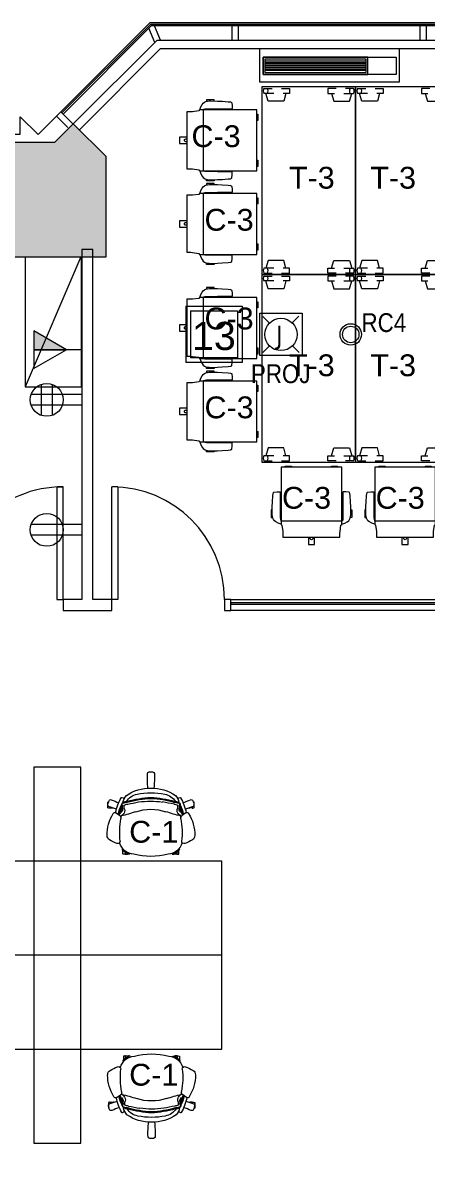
# Model space of a CAD drawing. Header units: inches. Extents: x 1 to 3921, y -2183 to 193.
# Drawn here: x 1589.4 to 1718.5, y -1178.5 to -814.8 of the extents above; entities that cross this region are included whole.
import ezdxf

# ---------------------------------------------------------------- set-up
doc = ezdxf.new("R2010")
doc.units = ezdxf.units.IN
doc.header["$MEASUREMENT"] = 0
for name, color, linetype, lineweight in [('8260 Willow Oaks_dwg _2_', 8, 'Continuous', 9), ('A-ANNO-NOTE', 131, 'Continuous', 20), ('A-COLS', 52, 'Continuous', 13), ('A-DOOR', 31, 'Continuous', 9), ('A-DOOR-FRAM', 31, 'Continuous', 9), ('A-FURN-NEW', 7, 'Continuous', 9), ('A-FURN-P-SEAT', 7, 'Continuous', 9), ('A-FURN-P-TABLE', 7, 'Continuous', 9), ('A-FURN-TAGS', 7, 'Continuous', 9), ('A-GLAZ', 151, 'Continuous', 9), ('AFUFU-2D-CH', 7, 'Continuous', 9), ('Cougaar_Furn Plan_V01_1_dwg', 8, 'Continuous', 9), ('E-ELEC-FIXT-IDEN', 2, 'Continuous', 9), ('E-FURN-EXISTING', 7, 'Continuous', 9), ('I-WALL', 2, 'Continuous', 9), ('LEVEL 07 BB', 7, 'Continuous', 9)]:
    doc.layers.add(name, color=color, linetype=linetype, lineweight=lineweight)
doc.styles.add('Arial', font='arial.ttf', dxfattribs={"height": 6.966241})
doc.styles.add('Arial_7', font='arial.ttf', dxfattribs={"height": 9})
doc.styles.add('Arial_9', font='arial.ttf', dxfattribs={"width": 0.85, "height": 6})
doc.styles.add('Tahoma', font='tahoma.ttf', dxfattribs={"height": 6})

# ---------------------------------------------------------------- blocks, each defined once
blk = doc.blocks.new('Cougaar_Furn Plan_V01_1_dwg_task chr-2613224-New Construction - Tel_Data_Elec Plan')
at = {"layer": 'AFUFU-2D-CH'}
for p, q in [((-11.38, 1.54), (-10.18, 0.68)), ((-9.82, 2.01), (-9.51, 2.34)), ((9.35, 2.01), (9.03, 2.34)), ((10.9, 1.54), (9.7, 0.68)), ((-8.51, -11.02), (-8.49, -11.02)), ((8.03, -11.02), (8.02, -11.02))]:
    blk.add_line(p, q, dxfattribs=at)
at = {"layer": 'AFUFU-2D-CH', "flags": 128}
for points in [[(-13.36, 3.46), (-13.36, 3.11), (-13.4, 3.07), (-13.62, 3.07), (-13.99, 3.16), (-14.01, 3.2), (-14.01, 4.92), (-13.99, 4.96), (-13.75, 5.03)], [(12.88, 3.46), (12.88, 3.11), (12.92, 3.07), (13.14, 3.07), (13.51, 3.16), (13.53, 3.2), (13.53, 4.92), (13.51, 4.96), (13.27, 5.03)], [(-13.29, 3.43), (-13.29, 3.12), (-13.25, 3.08), (-12.62, 3.08), (-12.58, 3.12), (-12.58, 3.15)], [(-12.38, 3.07), (-12.47, 3.07), (-12.53, 3.13)], [(-10.28, 1.37), (-10.28, 1.37), (-10.28, 1.37), (-10.28, 1.37), (-10.28, 1.37)], [(-9.82, 0.15), (-9.72, 0.54), (-9.09, 1.11)], [(9.34, 0.15), (9.24, 0.54), (8.61, 1.11)], [(9.8, 1.37), (9.8, 1.37), (9.8, 1.37), (9.8, 1.37), (9.8, 1.37)], [(11.9, 3.07), (11.99, 3.07), (12.05, 3.13)], [(12.81, 3.43), (12.81, 3.12), (12.77, 3.08), (12.14, 3.08), (12.1, 3.12), (12.1, 3.15)], [(-8.51, -11.01), (-8.51, -11.67), (-8.55, -11.71), (-8.77, -11.71), (-9.14, -11.62), (-9.16, -11.58), (-9.16, -10.48)], [(8.03, -11.01), (8.03, -11.67), (8.07, -11.71), (8.29, -11.71), (8.66, -11.62), (8.68, -11.58), (8.68, -10.48)], [(-8.44, -11.05), (-8.44, -11.66), (-8.4, -11.7), (-7.77, -11.7), (-7.73, -11.66), (-7.73, -11.38)], [(-7.01, -11.4), (-7.01, -11.58), (-7.04, -11.62), (-7.4, -11.71), (-7.62, -11.71), (-7.66, -11.67), (-7.66, -11.37)], [(6.54, -11.4), (6.54, -11.58), (6.56, -11.62), (6.93, -11.71), (7.15, -11.71), (7.19, -11.67), (7.19, -11.37)], [(7.96, -11.05), (7.96, -11.66), (7.92, -11.7), (7.29, -11.7), (7.25, -11.66), (7.25, -11.38)]]:
    blk.add_lwpolyline(points, dxfattribs=at)
for points in [[(9.08, 6.42), (9.07, 6.42), (9.06, 6.42), (9.06, 6.42)], [(9.21, 6.36), (9.21, 6.36), (9.21, 6.36), (9.21, 6.36)], [(-8.17, -11.22), (-8.17, -11.22), (-8.17, -11.22), (-8.17, -11.22)], [(7.69, -11.22), (7.69, -11.22), (7.69, -11.22), (7.69, -11.22)]]:
    blk.add_lwpolyline(points, close=True, dxfattribs=at)
at = {"layer": 'AFUFU-2D-CH'}
for centre, radius, start, end in [((-0.72, 13.95), 0.658, 95.578, 168.1097), ((-0.24, 10.36), 4.28, 81.8902, 97.2976), ((0.25, 13.96), 0.648, 11.2382, 79.7345), ((38.98, 13.13), 40.36, 178.6382, 185.3084), ((-39.46, 13.13), 40.36, 354.6916, 1.3618), ((-0.77, -3.28), 12.68, 87.6181, 125.2009), ((-3.8, 2.6), 4.94, 99.7955, 149.3601), ((-0.24, -14.92), 22.82, 78.8813, 101.119), ((0.29, -3.28), 12.68, 54.7991, 92.3819), ((3.32, 2.6), 4.94, 30.6399, 80.2045), ((-13.4, 4.12), 0.59, 157.2242, 240.4539), ((-9.36, 3.43), 4.68, 155.4374, 168.707), ((-13.13, 5.26), 0.496, 59.855, 166.5947), ((-28.89, -36.81), 45.41, 66.147, 69.3645), ((3.72, -1.49), 15.54, 149.6915, 168.4725), ((2.29, -1.98), 13.31, 153.1044, 166.8211), ((105.76, -27.9), 119.68, 164.5276, 165.8431), ((-18.74, 5.09), 9.32, 341.0709, 351.256), ((-9.57, 6.27), 0.151, 78.7089, 146.2298), ((-8.66, 4.02), 0.919, 160.5621, 179.5786), ((-8.7, 3.97), 0.887, 176.4919, 199.5681), ((-9.2, 4.25), 0.348, 177.008, 257.2382), ((-9.94, 4.73), 1.74, 49.2074, 76.6764), ((-9.08, 4.06), 0.512, 103.7679, 156.5263), ((-8.74, 4.18), 0.8, 95.1355, 169.4715), ((-9.15, 3.77), 0.393, 195.1587, 255.2249), ((-9.29, 3.86), 0.0489, 354.6079, 73.9614), ((-8.37, 3.67), 0.888, 167.6517, 196.5926), ((-10.91, 15.17), 10.75, 279.1788, 286.925), ((-5.08, 4.21), 4.15, 136.3066, 171.3401), ((-11.15, 19.48), 14.69, 279.1698, 283.162), ((-6.15, 3.54), 2.63, 170.5454, 198.0009), ((-7.44, 1.4), 2.89, 93.9352, 116.7775), ((-0.21, -19.1), 25.44, 98.7194, 107.3894), ((-8.62, 4.95), 0.835, 355.7738, 15.4324), ((-0.73, -16.82), 22.82, 98.4709, 108.0048), ((-274.96, 1394.58), 1415.76, 280.88356, 281.03577), ((-0.27, -13.52), 19.65, 78.7774, 101.2226), ((-0.24, -13.23), 19.65, 78.7774, 101.2226), ((-0.1, -22.51), 27.77, 82.135, 97.9624), ((-0.3, -19.39), 25.44, 72.6106, 81.2806), ((-0.27, -19.1), 25.44, 72.6106, 81.2806), ((-9.36, -66.32), 72.51, 76.8265, 79.6201), ((6.96, 1.4), 2.89, 63.2225, 86.0648), ((8.14, 4.95), 0.835, 164.5676, 184.2262), ((10.43, 15.17), 10.75, 253.075, 260.8212), ((10.68, 19.48), 14.69, 256.838, 260.8302), ((4.6, 4.21), 4.15, 8.6599, 43.6934), ((5.67, 3.54), 2.63, 341.9991, 9.4546), ((9.46, 4.73), 1.74, 103.3236, 130.7926), ((8.26, 4.18), 0.8, 10.5285, 84.8645), ((8.6, 4.06), 0.512, 23.4737, 76.2321), ((7.89, 3.67), 0.888, 343.4074, 12.3483), ((8.81, 3.86), 0.0489, 106.0386, 185.3921), ((8.67, 3.77), 0.393, 284.7751, 344.8413), ((8.72, 4.25), 0.348, 282.7618, 2.992), ((8.18, 4.02), 0.919, 0.4214, 19.4379), ((8.22, 3.97), 0.887, 340.4319, 3.5081), ((18.26, 5.09), 9.32, 188.744, 198.9291), ((9.09, 6.28), 0.142, 32.884, 103.8399), ((-2.76, -1.98), 13.31, 13.1789, 26.8956), ((-106.24, -27.9), 119.68, 14.1569, 15.4724), ((-4.2, -1.49), 15.54, 11.5275, 30.3085), ((28.41, -36.81), 45.41, 110.6355, 113.853), ((12.65, 5.26), 0.496, 13.4053, 120.145), ((8.88, 3.43), 4.68, 11.293, 24.5626), ((12.92, 4.12), 0.59, 299.5461, 22.7758), ((-1.45, -5.56), 12.8, 147.5535, 180.6458), ((-2.82, 28.68), 27.33, 246.561, 252.045), ((-11.73, 1.12), 0.548, 50.5859, 160.5928), ((28.65, -27.27), 48.13, 143.1349, 144.1853), ((-9.13, 0.89), 1.24, 157.6746, 179.9967), ((-9.86, 1.07), 0.55, 198.8446, 209.1233), ((-2.82, 28.68), 27.33, 254.1563, 254.6871), ((-7.51, 0.39), 2.94, 145.3114, 160.6545), ((-10.78, -0.11), 0.992, 346.657, 53.2163), ((-9.86, 1.07), 0.55, 250.5254, 284.1346), ((-9.87, 2.05), 0.0616, 164.5275, 314.873), ((-10.64, 2.71), 1.36, 305.2307, 2.4509), ((-20.98, 48.46), 49.22, 283.2279, 288.8982), ((-9.96, 2.85), 0.688, 311.7569, 353.1552), ((-12.79, 2.28), 3.54, 7.9385, 21.5302), ((-9.24, 3.42), 0.023, 251.7678, 350.9393), ((-10.33, 2.31), 1.73, 315.7645, 14.0434), ((-0.24, -12.59), 15.25, 71.6442, 108.358), ((20.51, 48.46), 49.22, 251.1018, 256.7721), ((9.85, 2.31), 1.73, 165.9566, 224.2355), ((8.77, 3.42), 0.023, 189.0607, 288.2322), ((12.31, 2.28), 3.54, 158.4698, 172.0615), ((9.49, 2.85), 0.688, 186.8448, 228.2431), ((10.16, 2.71), 1.36, 177.5491, 234.7693), ((9.38, 1.07), 0.55, 255.8654, 289.4746), ((10.3, -0.11), 0.992, 126.7837, 193.343), ((9.39, 2.05), 0.0616, 225.127, 15.4725), ((-29.13, -27.27), 48.13, 35.8147, 36.8651), ((7.03, 0.39), 2.94, 19.3455, 34.6886), ((8.66, 0.89), 1.24, 0.0033, 22.3254), ((9.38, 1.07), 0.55, 330.8767, 341.1554), ((2.34, 28.68), 27.33, 287.955, 293.439), ((11.25, 1.12), 0.548, 19.4072, 129.4141), ((0.97, -5.56), 12.8, 359.3542, 32.4465), ((16.16, -4.84), 26.35, 170.1738, 185.8289), ((-16.63, -4.84), 26.35, 354.1711, 9.8262), ((-12.56, -5.7), 1.68, 180.1694, 236.6587), ((-6.61, 4.39), 13.39, 239.0957, 250.5365), ((6.13, 4.39), 13.39, 289.4635, 300.9043), ((12.08, -5.7), 1.68, 303.3413, 359.8306), ((-10.76, -7.6), 0.708, 244.223, 7.3984), ((-5.23, -6.47), 5.24, 197.6212, 264.7126), ((-8.9, -10.15), 0.418, 138.7131, 230.9357), ((-5.78, -7), 4.85, 225.875, 240.5267), ((4.75, -6.47), 5.24, 275.2874, 342.3793), ((5.3, -7), 4.85, 299.4733, 314.125), ((8.42, -10.15), 0.418, 309.0643, 41.2869), ((10.28, -7.6), 0.708, 172.6016, 295.777), ((-7.53, -10.2), 1.2, 238.2374, 259.4043), ((-7.73, -10.96), 0.417, 266.4272, 319.2262), ((-0.24, 10), 22.37, 255.8423, 284.1576), ((7.25, -10.96), 0.417, 220.7738, 273.5728), ((7.06, -10.2), 1.2, 280.5957, 301.7626)]:
    blk.add_arc(centre, radius, start, end, dxfattribs=at)
blk = doc.blocks.new('Cougaar_Furn Plan_V01_1_dwg_T-2-2613230-New Construction - Tel_Data_Elec Plan')
at = {"layer": 'A-FURN-P-TABLE'}
for p, q in [((-29.25, -0.46), (-26.65, -0.46)), ((-28.14, -2.04), (-29.25, -2.04)), ((-26.1, -2.04), (-28.15, -2.04)), ((-3.78, -2.04), (-1.73, -2.04)), ((-0.63, -0.46), (-3.23, -0.46)), ((-1.74, -2.04), (-0.63, -2.04)), ((-28.14, -57.84), (-29.25, -57.84)), ((-26.1, -57.84), (-28.15, -57.84)), ((-3.78, -57.84), (-1.73, -57.84)), ((-1.74, -57.84), (-0.63, -57.84)), ((-29.25, -59.42), (-26.65, -59.42)), ((-0.63, -59.42), (-3.23, -59.42))]:
    blk.add_line(p, q, dxfattribs=at)
at = {"layer": 'A-FURN-P-TABLE', "flags": 128}
blk.add_lwpolyline([(-29.88, 0), (-29.88, -59.88), (0, -59.88), (0, 0)], close=True, dxfattribs=at)
for points in [[(-22.23, -2.04), (-22.94, -4.53), (-27.94, -4.53), (-28.65, -2.04)], [(-23.65, -0.46), (-21.06, -0.46), (-21.06, -2.04), (-23.1, -2.04)], [(-6.23, -0.46), (-8.82, -0.46), (-8.82, -2.04), (-6.78, -2.04)], [(-7.65, -2.04), (-6.94, -4.53), (-1.94, -4.53), (-1.23, -2.04)], [(-22.23, -57.84), (-22.94, -55.35), (-27.94, -55.35), (-28.65, -57.84)], [(-23.65, -59.42), (-21.06, -59.42), (-21.06, -57.84), (-23.1, -57.84)], [(-6.23, -59.42), (-8.82, -59.42), (-8.82, -57.84), (-6.78, -57.84)], [(-7.65, -57.84), (-6.94, -55.35), (-1.94, -55.35), (-1.23, -57.84)]]:
    blk.add_lwpolyline(points, dxfattribs=at)
at = {"layer": 'A-FURN-P-TABLE'}
for centre, start, end in [((-27.87, -1.25), 150.2275, 209.7725), ((-29.52, -1.25), 330.2275, 29.7725), ((-0.36, -1.25), 150.2275, 209.7725), ((-2.01, -1.25), 330.2275, 29.7725), ((-27.87, -58.63), 150.2275, 209.7725), ((-29.52, -58.63), 330.2275, 29.7725), ((-0.36, -58.63), 150.2275, 209.7725), ((-2.01, -58.63), 330.2275, 29.7725)]:
    blk.add_arc(centre, 1.59, start, end, dxfattribs=at)
blk = doc.blocks.new('Cougaar_Furn Plan_V01_1_dwg_C-2-2613219-New Construction - Tel_Data_Elec Plan')
at = {"layer": 'A-FURN-P-SEAT'}
for p, q in [((-7.94, 8.91), (-5.9, -10.4)), ((-2.34, 9.79), (-2.3, 9.51)), ((-1.37, 9.71), (-1.35, 9.9)), ((-0.24, -10.09), (-0.26, -9.81)), ((0.69, -9.81), (0.75, -9.99))]:
    blk.add_line(p, q, dxfattribs=at)
at = {"layer": 'A-FURN-P-SEAT', "flags": 128}
for points in [[(-9.01, 8.8), (-8.75, 9.77), (-8.45, 10.56), (-8.1, 11.06), (-7.77, 11.39), (-7.37, 11.65), (-6.3, 11.96), (-5.87, 12.02), (-3.72, 12.2), (-2.14, 12.29), (-0.27, 12.36), (0.45, 12.36), (0.73, 12.3), (0.86, 12.23), (0.92, 12.15), (1.16, 11.17), (1.23, 10.29), (1.15, 10.17), (-3.45, 9.67), (-5.93, 9.39), (-6.94, 9.28), (-7.38, 9.2), (-7.88, 9.04), (-8.02, 8.91)], [(-4.76, 12.11), (-4.8, 12.46), (-7.17, 12.21), (-7.11, 11.72)], [(9.23, 9.37), (9.58, 9.41), (9.79, 7.42), (9.44, 7.38)], [(9.37, 8.07), (9.48, 8.12), (9.57, 8.24), (9.6, 8.4), (9.54, 8.55), (9.43, 8.65), (9.3, 8.69)], [(-12.19, -0.28), (-14.51, -0.52), (-14.3, -2.52), (-11.98, -2.27)], [(-12.04, -1.73), (-12.36, -1.76), (-12.6, -1.72), (-12.8, -1.57), (-12.87, -1.36), (-12.84, -1.14), (-12.68, -0.94), (-12.45, -0.86), (-12.13, -0.82)], [(10.77, -5.24), (11.13, -5.21), (11.34, -7.19), (10.98, -7.23)], [(10.91, -6.54), (11.02, -6.49), (11.11, -6.37), (11.14, -6.21), (11.08, -6.06), (10.97, -5.96), (10.84, -5.92)], [(-6.97, -10.52), (-6.51, -11.42), (-6.06, -12.12), (-5.61, -12.53), (-5.21, -12.79), (-4.77, -12.96), (-3.65, -13.04), (-3.23, -13.01), (-1.08, -12.74), (0.47, -12.5), (2.32, -12.17), (3.03, -12.02), (3.28, -11.9), (3.39, -11.81)], [(3.39, -11.81), (3.44, -11.72), (3.47, -10.71), (3.36, -9.84), (3.26, -9.74), (-1.35, -10.21), (-3.84, -10.45), (-4.84, -10.55), (-5.29, -10.57), (-5.81, -10.52), (-5.98, -10.42)], [(-2.12, -12.87), (-2.09, -13.22), (-4.46, -13.47), (-4.51, -12.97)]]:
    blk.add_lwpolyline(points, dxfattribs=at)
blk.add_lwpolyline([(-11.13, -10.3), (-9.86, -10.16), (-9.3, -10.14), (-7.26, -10.22), (-7.02, -10.52), (11.13, -8.61), (9.09, 10.71), (-9.12, 8.79), (-9.24, 8.5), (-11.26, 7.98), (-13.04, 7.79)], close=True, dxfattribs=at)
blk = doc.blocks.new('Cougaar_Furn Plan_V01_1_dwg-2613217-New Construction - Tel_Data_Elec Plan')
at = {"layer": 'A-FURN-NEW'}
for p, q in [((1600.5, -890.1), (1582.73, -931.56)), ((1645.44, -1112.97), (1465.44, -1112.97)), ((1600.44, -1112.97), (1585.44, -1112.97))]:
    blk.add_line(p, q, dxfattribs=at)
at = {"layer": 'A-FURN-NEW', "flags": 128}
for points in [[(1582.73, -890.1), (1582.73, -931.56), (1600.73, -931.56), (1600.73, -890.1)], [(1600.44, -1082.97), (1600.44, -1052.97), (1585.44, -1052.97), (1585.44, -1172.97), (1600.44, -1172.97), (1600.44, -1142.97)], [(1465.44, -1142.97), (1645.44, -1142.97), (1645.44, -1082.97), (1465.44, -1082.97)]]:
    blk.add_lwpolyline(points, dxfattribs=at)
blk.add_lwpolyline([(1600.44, -1082.97), (1585.44, -1082.97), (1585.44, -1142.97), (1600.44, -1142.97)], close=True, dxfattribs=at)
for p in [(1688.17, -835.83), (1718.05, -835.83), (1688.17, -895.71), (1718.05, -895.71)]:
    blk.add_blockref('Cougaar_Furn Plan_V01_1_dwg_T-2-2613230-New Construction - Tel_Data_Elec Plan', p)
for p, rotation in [((1646.46, -852.85), 353.9720980569829), ((1646.46, -879.53), 353.9720980569829), ((1646.46, -912.73), 353.9720980569829), ((1646.46, -939.41), 353.9720980569829), ((1674.09, -967.4), 83.97209805698292), ((1703.97, -967.4), 83.97209805698292)]:
    blk.add_blockref('Cougaar_Furn Plan_V01_1_dwg_C-2-2613219-New Construction - Tel_Data_Elec Plan', p, dxfattribs=dict(rotation=rotation))
at = {"extrusion": (0, 0, -1), "zscale": -1}
blk.add_blockref('Cougaar_Furn Plan_V01_1_dwg_task chr-2613224-New Construction - Tel_Data_Elec Plan', (-1622.6, -1069.08), dxfattribs=at)
at = {"extrusion": (0, 0, -1), "zscale": -1, "rotation": 180}
blk.add_blockref('Cougaar_Furn Plan_V01_1_dwg_task chr-2613224-New Construction - Tel_Data_Elec Plan', (-1623.28, -1156.87), dxfattribs=at)
at = {"layer": 'A-FURN-TAGS', "char_height": 6.966, "width": 18.6776, "attachment_point": 1, "line_spacing_factor": 0.941778, "style": 'Arial'}
for insert in [(1615.91, -1070.11), (1615.91, -1147.67)]:
    blk.add_mtext('C-1', dxfattribs=dict(at, insert=insert))
at = {"layer": 'E-FURN-EXISTING', "char_height": 6.966, "attachment_point": 1, "line_spacing_factor": 0.941778, "style": 'Arial'}
for s, insert, width in [('C-3', (1635.79, -848.05), 18.6776), ('T-3', (1666.9, -861.31), 17.3983), ('T-3', (1692.85, -861.31), 17.3983), ('C-3', (1639.95, -874.74), 18.6776), ('C-3', (1639.95, -906.25), 18.6776), ('T-3', (1666.9, -921.19), 17.3983), ('T-3', (1692.85, -921.19), 17.3983), ('C-3', (1639.95, -934.62), 18.6776), ('C-3', (1664.68, -963.5), 18.6776), ('C-3', (1694.56, -963.5), 18.6776)]:
    blk.add_mtext(s, dxfattribs=dict(at, insert=insert, width=width))
blk = doc.blocks.new('Columns 1 - Columns 1-2495298-New Construction - Tel_Data_Elec Plan')
at = {"layer": 'A-COLS', "lineweight": 9}
h = blk.add_hatch(color=55, dxfattribs=at)
h.paths.add_polyline_path([(-344.46, -2150.94), (-338.28, -2144.77), (-338.28, -2115.04), (-368.16, -2115.04), (-368.16, -2117.34), (-369.17, -2117.34), (-369.17, -2147.78), (-360.5, -2147.78), (-354.06, -2141.34), (-347.61, -2147.78)], flags=0)
h.paths.add_polyline_path([(249.67, -2143.52), (255.5, -2137.69), (255.5, -2113.67), (220.65, -2113.67), (220.65, -2140.53), (220.23, -2113.67), (217.01, -2113.67), (217.01, -2140.67), (246.82, -2140.67)], flags=0)
h.paths.add_polyline_path([(-113.19, -2143.52), (-110.22, -2140.54), (-86.7, -2140.54), (-86.7, -2114.54), (-119.32, -2114.54), (-119.32, -2137.38), (-116.16, -2140.54)], flags=0)
h.paths.add_polyline_path([(-585.22, -2121.95), (-578.56, -2115.29), (-578.56, -2080.06), (-607.29, -2080.06), (-607.29, -2117.79), (-601.06, -2117.79), (-595.22, -2111.95), (-589.37, -2117.79)], flags=0)
h.paths.add_polyline_path([(-841.54, -2073), (-819.17, -2073), (-819.17, -2049), (-846.02, -2049), (-846.02, -2068.52), (-843.59, -2070.96)], flags=0)
h.paths.add_polyline_path([(-1068.66, -1845.88), (-1055.93, -1833.15), (-1055.93, -1808.86), (-1085.69, -1808.86), (-1085.69, -1828.86), (-1081.39, -1833.15)], flags=0)
h.paths.add_polyline_path([(-1277.28, -1619.05), (-1276.44, -1619.05), (-1276.44, -1589.05), (-1277.28, -1589.05), (-1277.28, -1587.14), (-1301.28, -1587.14), (-1301.28, -1589.05), (-1309.94, -1589.05), (-1317.71, -1596.83), (-1295.49, -1619.05)], flags=0)
h.paths.add_polyline_path([(-1083.3, -1617.89), (-1058.94, -1617.89), (-1058.94, -1593.96), (-1083.3, -1593.96)], flags=0)
h.paths.add_polyline_path([(-819.99, -1615.25), (-818.48, -1615.25), (-818.48, -1589.87), (-842.8, -1589.87), (-842.8, -1615.25), (-820.03, -1615.25)], flags=0)
h.paths.add_polyline_path([(-603.13, -1613.61), (-578.8, -1612.78), (-578.8, -1591.25), (-603.13, -1591.25), (-603.13, -1612.78)], flags=0)
h.paths.add_polyline_path([(-844.96, -1400.7), (-770.86, -1400.7), (-770.86, -1352.13), (-844.96, -1352.13)], flags=0)
h.paths.add_polyline_path([(-1083.3, -1379.2), (-1059.3, -1379.2), (-1059.3, -1352.54), (-1083.3, -1352.54)], flags=0)
h.paths.add_polyline_path([(-602.86, -1376.13), (-578.86, -1376.13), (-578.86, -1352.13), (-602.86, -1352.13)], flags=0)
h.paths.add_polyline_path([(-1312.55, -1375.07), (-1312.55, -1351.07), (-1313.43, -1351.07), (-1313.43, -1349.42), (-1344.55, -1349.42), (-1344.55, -1375.07), (-1313.43, -1375.07)], flags=0)
h.paths.add_polyline_path([(-1333.32, -1179.82), (-1313.99, -1179.82), (-1313.99, -1178.54), (-1311.93, -1178.54), (-1311.93, -1148.62), (-1333.32, -1148.62), (-1344.55, -1159.85), (-1344.55, -1178.54), (-1337.99, -1178.54), (-1337.99, -1179.82)], flags=0)
h.paths.add_polyline_path([(-1066.36, -921.65), (-1054.31, -921.65), (-1054.31, -892.1), (-1066.36, -880.04), (-1096.08, -909.76), (-1084.18, -921.65)], flags=0)
h.paths.add_polyline_path([(-843.09, -889.56), (-813.47, -889.56), (-813.47, -857.49), (-823.93, -847.03), (-829.95, -853.04), (-843.09, -853.04), (-843.09, -865.56), (-843.73, -865.56), (-843.73, -889.56)], flags=0)
h.paths.add_polyline_path([(-577.38, -853.79), (-577.38, -820.29), (-607.26, -820.29), (-607.26, -853.79)], flags=0)
at = {"layer": 'A-COLS', "color": 250, "lineweight": 20}
for p, q in [((-823.93, -847.03), (-829.95, -853.04)), ((-813.47, -857.49), (-823.93, -847.03)), ((-829.95, -853.04), (-843.09, -853.04)), ((-813.47, -889.56), (-813.47, -857.49)), ((-843.73, -889.56), (-813.47, -889.56))]:
    blk.add_line(p, q, dxfattribs=at)
blk = doc.blocks.new('Single-Flush - With Sidelight - 36_ x 94_-2595179-New Construction - Tel_Data_Elec Plan')
at = {"layer": 'A-DOOR', "color": 250, "lineweight": 20}
for p, q in [((-16, 37.75), (-18, 37.75)), ((-18, 1.75), (-18, 37.75)), ((-16, 37.75), (-16, 1.75)), ((-16, 1.75), (-18, 1.75))]:
    blk.add_line(p, q, dxfattribs=at)
at = {"layer": 'A-DOOR'}
blk.add_arc((-18, 1.75), 36, 360, 90, dxfattribs=at)
at = {"layer": 'A-DOOR-FRAM', "color": 250, "lineweight": 20}
blk.add_line((97.66, -1.75), (97.66, 1.75), dxfattribs=at)
at = {"layer": 'A-GLAZ', "color": 250, "lineweight": 20}
for p, q in [((95.66, 0.75), (20, 0.75)), ((20, 0.75), (20, 0.25)), ((20, 0.25), (95.66, 0.25)), ((95.66, 0.25), (95.66, 0.75))]:
    blk.add_line(p, q, dxfattribs=at)
blk = doc.blocks.new('Single-Flush - With Sidelight - 36_ x 94_-2595383-New Construction - Tel_Data_Elec Plan')
at = {"layer": 'A-DOOR', "color": 250, "lineweight": 20}
for p, q in [((-16, -1.75), (-18, -1.75)), ((-18, -1.75), (-18, -37.75)), ((-16, -37.75), (-16, -1.75)), ((-16, -37.75), (-18, -37.75))]:
    blk.add_line(p, q, dxfattribs=at)
at = {"layer": 'A-DOOR'}
blk.add_arc((-18, -1.75), 36, 270, 0, dxfattribs=at)
at = {"layer": 'A-DOOR-FRAM', "color": 250, "lineweight": 20}
blk.add_line((104.75, 1.75), (104.75, -1.75), dxfattribs=at)
at = {"layer": 'A-GLAZ', "color": 250, "lineweight": 20}
for p, q in [((20, -0.75), (20, -0.25)), ((20, -0.25), (102.75, -0.25)), ((102.75, -0.75), (20, -0.75)), ((102.75, -0.25), (102.75, -0.75))]:
    blk.add_line(p, q, dxfattribs=at)
blk = doc.blocks.new('8260 Willow Oaks_dwg _2_-2439531-New Construction - Tel_Data_Elec Plan')
at = {"layer": 'LEVEL 07 BB'}
for p, q in [((32245.25, 9767.03), (32243.38, 9771.53)), ((32247.06, 9767.78), (32245.2, 9772.28)), ((32269.94, 9767.78), (32269.94, 9772.28)), ((32271.94, 9767.78), (32271.94, 9772.28)), ((32329.94, 9767.78), (32329.94, 9772.28)), ((32331.94, 9767.78), (32331.94, 9772.28)), ((32312.69, 9761.03), (32280.44, 9761.03)), ((32312.69, 9760.53), (32280.44, 9760.53)), ((32312.69, 9760.03), (32280.44, 9760.03)), ((32312.69, 9759.53), (32280.44, 9759.53)), ((32312.69, 9759.03), (32280.44, 9759.03)), ((32312.69, 9758.53), (32280.44, 9758.53)), ((32312.69, 9758.03), (32280.44, 9758.03)), ((32219.17, 9740.96), (32215.28, 9744.85))]:
    blk.add_line(p, q, dxfattribs=at)
at = {"layer": 'LEVEL 07 BB', "flags": 128}
for points in [[(33704.33, 9773.28), (32243.72, 9773.28), (32213.87, 9743.43), (32217.48, 9739.82)], [(33704.33, 9772.78), (32243.93, 9772.78), (32215.64, 9744.49)], [(33704.33, 9772.28), (32244.14, 9772.28), (32215.99, 9744.14)], [(32219.26, 9741.05), (32246, 9767.78), (32389.19, 9767.78)], [(32221.21, 9739.1), (32247.14, 9765.03), (32389.19, 9765.03)], [(32200.1, 9735.03), (32200.1, 9737.78), (32202.35, 9737.78), (32202.35, 9743.28), (32208.04, 9737.6), (32213.87, 9743.43)]]:
    blk.add_lwpolyline(points, dxfattribs=at)
for points in [[(32323.31, 9765.03), (32323.31, 9754.28), (32278.81, 9754.28), (32278.81, 9765.03)], [(32279.81, 9762.28), (32279.81, 9756.78), (32313.31, 9756.78), (32313.31, 9762.28)], [(32322.31, 9762.28), (32322.31, 9756.78), (32279.81, 9756.78), (32279.81, 9762.28)], [(32280.44, 9761.66), (32280.44, 9757.41), (32312.69, 9757.41), (32312.69, 9761.66)]]:
    blk.add_lwpolyline(points, close=True, dxfattribs=at)
blk = doc.blocks.new('FORM Equipment_Fixture Tag - Square-214315-New Construction - Tel_Data_Elec Plan')
at = {"layer": 'A-ANNO-NOTE'}
for p, q in [((-0.09375, 0.09375), (0.09375, 0.09375)), ((-0.09375, 0.09375), (0.09375, 0.09375)), ((-0.09375, 0.09375), (0.09375, 0.09375)), ((-0.09375, 0.09375), (-0.09375, -0.09375)), ((-0.078125, 0.078125), (-0.078125, -0.078125)), ((-0.078125, 0.078125), (0.078125, 0.078125)), ((0.078125, 0.078125), (0.078125, -0.078125)), ((0.09375, 0.09375), (0.09375, -0.09375)), ((0.09375, -0.09375), (-0.09375, -0.09375)), ((0.078125, -0.078125), (-0.078125, -0.078125))]:
    blk.add_line(p, q, dxfattribs=at)

msp = doc.modelspace()

# ---------------------------------------------------------------- hatches: boundary and pattern name
at = {"layer": 'A-ANNO-NOTE', "lineweight": 9}
msp.add_hatch(color=256, dxfattribs=at).paths.add_polyline_path([(1603.34, -919.17), (1592.89, -913.17), (1592.89, -919.17)], flags=0)

# ---------------------------------------------------------------- linework, layer by layer
at = {"layer": 'A-ANNO-NOTE'}
for p, q in [((1665.03, -907.54), (1678.53, -907.54)), ((1665.03, -921.04), (1665.03, -907.54)), ((1668.1, -910.68), (1665.97, -908.55)), ((1675.39, -910.61), (1677.52, -908.49)), ((1678.53, -907.54), (1678.53, -921.04)), ((1592.89, -913.17), (1592.89, -919.17)), ((1603.34, -919.17), (1592.89, -913.17)), ((1592.89, -913.17), (1592.89, -925.17)), ((1603.34, -919.17), (1592.89, -913.17)), ((1592.89, -919.17), (1603.34, -919.17)), ((1608.26, -919.17), (1592.89, -919.17)), ((1603.34, -919.17), (1592.89, -925.17)), ((1668.16, -917.97), (1666.04, -920.1)), ((1675.46, -917.9), (1677.58, -920.03)), ((1678.53, -921.04), (1665.03, -921.04)), ((1595.28, -930.22), (1595.28, -940.12)), ((1598.76, -930.22), (1598.76, -940.12)), ((1608.26, -933.43), (1592.06, -933.43)), ((1608.26, -936.91), (1592.06, -936.91)), ((1608.26, -974.93), (1592.06, -974.93)), ((1608.26, -978.41), (1592.06, -978.41))]:
    msp.add_line(p, q, dxfattribs=at)
for centre, radius in [((1671.78, -914.29), 5.16), ((1694.07, -914.29), 3.42), ((1694.07, -914.29), 2.62), ((1597.02, -935.17), 5.25), ((1597.02, -976.67), 5.25)]:
    msp.add_circle(centre, radius, dxfattribs=at)
at = {"layer": 'I-WALL', "color": 250, "lineweight": 20}
for p, q in [((1608.26, -887.17), (1608.26, -998.92)), ((1611.76, -887.17), (1608.26, -887.17)), ((1611.76, -998.92), (1611.76, -887.17)), ((1608.26, -998.92), (1602.26, -998.92)), ((1602.26, -998.92), (1602.26, -1002.42)), ((1617.76, -998.92), (1611.76, -998.92)), ((1617.76, -1002.42), (1617.76, -998.92)), ((1655.76, -998.92), (1653.76, -998.92)), ((1653.76, -998.92), (1653.76, -1002.42)), ((1655.76, -1002.42), (1655.76, -998.92)), ((1602.26, -1002.42), (1617.76, -1002.42)), ((1653.76, -1002.42), (1655.76, -1002.42))]:
    msp.add_line(p, q, dxfattribs=at)
at = {"layer": 'I-WALL', "lineweight": 13}
for p, q in [((1655.76, -998.92), (1731.42, -998.92)), ((1731.42, -1002.42), (1655.76, -1002.42))]:
    msp.add_line(p, q, dxfattribs=at)

# ---------------------------------------------------------------- block references
at = {"layer": '8260 Willow Oaks_dwg _2_', "color": 7}
msp.add_blockref('8260 Willow Oaks_dwg _2_-2439531-New Construction - Tel_Data_Elec Plan', (-30613.75, -10588.08), dxfattribs=at)
at = {"layer": 'A-ANNO-NOTE', "xscale": 96, "yscale": 96, "zscale": 96}
msp.add_blockref('FORM Equipment_Fixture Tag - Square-214315-New Construction - Tel_Data_Elec Plan', (1650.41, -914.29), dxfattribs=at)
at = {"layer": 'A-COLS', "lineweight": 9}
msp.add_blockref('Columns 1 - Columns 1-2495298-New Construction - Tel_Data_Elec Plan', (2429.44, 0), dxfattribs=at)
at = {"layer": 'A-DOOR', "lineweight": 13, "rotation": 180}
msp.add_blockref('Single-Flush - With Sidelight - 36_ x 94_-2595383-New Construction - Tel_Data_Elec Plan', (1584.26, -1000.67), dxfattribs=at)
at = {"layer": 'A-DOOR', "lineweight": 13}
msp.add_blockref('Single-Flush - With Sidelight - 36_ x 94_-2595179-New Construction - Tel_Data_Elec Plan', (1635.76, -1000.67), dxfattribs=at)
at = {"layer": 'Cougaar_Furn Plan_V01_1_dwg', "color": 7}
msp.add_blockref('Cougaar_Furn Plan_V01_1_dwg-2613217-New Construction - Tel_Data_Elec Plan', (7.44, 0.54), dxfattribs=at)

# ---------------------------------------------------------------- texts
at = {"layer": 'A-ANNO-NOTE', "lineweight": 9, "attachment_point": 1}
for s, insert, char_height, width, style in [('13', (1643.39, -910.26), 9, 16.968, 'Arial_7'), ('J', (1670.23, -911.52), 6, 3.939, 'Tahoma')]:
    msp.add_mtext(s, dxfattribs=dict(at, insert=insert, char_height=char_height, width=width, style=style))
at = {"layer": 'E-ELEC-FIXT-IDEN', "char_height": 6, "attachment_point": 1, "style": 'Arial_9'}
for s, insert, width in [('RC4', (1697.5, -907.51), 17.7709), ('PROJ', (1662.22, -923.82), 23.9521)]:
    msp.add_mtext(s, dxfattribs=dict(at, insert=insert, width=width))

doc.saveas('drawing.dxf')
